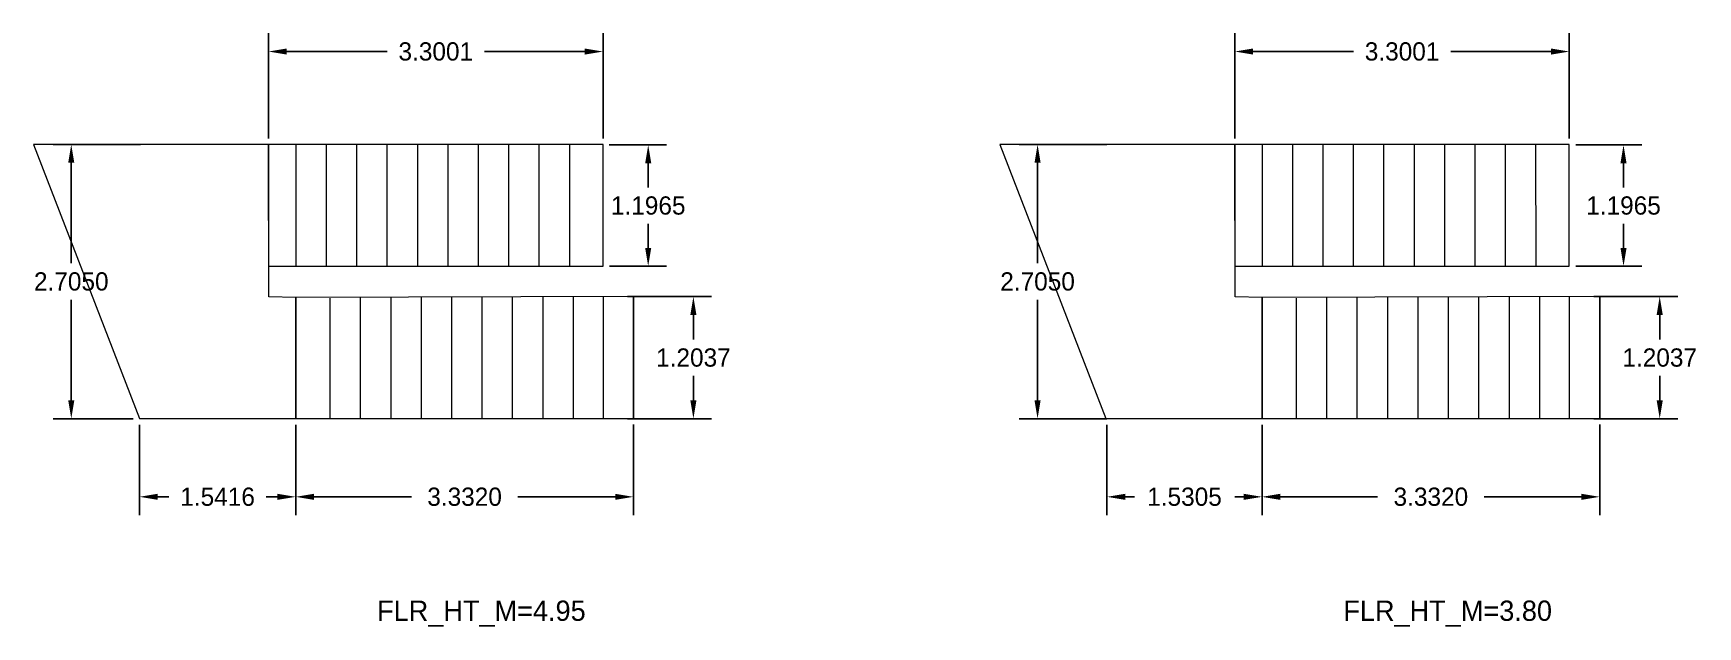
# Model space of a CAD drawing. Header units: metres. Extents: x 1422408 to 2267436, y 3843 to 80428.
# Drawn here: x 2267145.25 to 2267161.68, y 3994.28 to 4000.14 of the extents above; entities that cross this region are included whole.
import ezdxf

# ---------------------------------------------------------------- set-up
doc = ezdxf.new("R2010")
doc.units = ezdxf.units.M
doc.header["$LTSCALE"] = 3.5
doc.header["$MEASUREMENT"] = 0
doc.layers.get('DEFPOINTS').update_dxf_attribs({"linetype": 'CONTINUOUS'})
doc.layers.add('BLK_1_FLR_0_FIRESTAIR_1', color=1, linetype='CONTINUOUS')
doc.layers.add('BLK_1_FLR_1_FIRESTAIR_1', color=1, linetype='CONTINUOUS')
for name, color, linetype, lineweight in [('BLK_1_FLR_0_FIRESTAIR_1_FLIGHT_1', 7, 'CONTINUOUS', 0), ('BLK_1_FLR_0_FIRESTAIR_1_FLIGHT_2', 7, 'CONTINUOUS', 0), ('BLK_1_FLR_0_FIRESTAIR_1_LANDING_1', 7, 'CONTINUOUS', 0), ('BLK_1_FLR_1_FIRESTAIR_1_FLIGHT_1', 7, 'CONTINUOUS', 0), ('BLK_1_FLR_1_FIRESTAIR_1_FLIGHT_2', 7, 'CONTINUOUS', 0), ('BLK_1_FLR_1_FIRESTAIR_1_LANDING_1', 7, 'CONTINUOUS', 0)]:
    doc.layers.add(name, color=color, linetype=linetype, lineweight=lineweight)
doc.dimstyles.get("Standard").update_dxf_attribs({"dimtxt": 0.18, "dimasz": 0.18, "dimexe": 0.18, "dimexo": 0.0625, "dimgap": 0.09, "dimtad": 0, "dimtih": 1, "dimtoh": 1, "dimdec": 4, "dimzin": 0, "dimdsep": 46, "dimtxsty": 'STANDARD', "dimcen": 0.09, "dimadec": 0, "dimazin": 0, "dimtfac": 1, "dimtdec": 4, "dimtofl": 0, "dimtmove": 0, "dimatfit": 3, "dimfxl": 1, "dimtolj": 1, "dimtzin": 0, "dimarcsym": 0})

# ---------------------------------------------------------------- blocks, each defined once
blk = doc.blocks.new('*D332')
at = {"layer": 'BLK_1_FLR_0_FIRESTAIR_1_LANDING_1', "color": 0, "linetype": 'Continuous', "lineweight": -2}
for p, q in [((2267146.312, 3999.038), (2267145.448, 3999.038)), ((2267146.239, 3996.333), (2267145.448, 3996.333))]:
    blk.add_line(p, q, dxfattribs=at)
at = {"layer": 'BLK_1_FLR_0_FIRESTAIR_1_LANDING_1', "color": 0, "lineweight": -2}
for p, q in [((2267145.628, 3998.858), (2267145.628, 3997.866)), ((2267145.628, 3996.513), (2267145.628, 3997.506))]:
    blk.add_line(p, q, dxfattribs=at)
at = {"layer": 'BLK_1_FLR_0_FIRESTAIR_1_LANDING_1', "color": 0, "linetype": 'Continuous'}
for points in [[(2267145.598, 3998.858), (2267145.658, 3998.858), (2267145.628, 3999.038)], [(2267145.598, 3996.513), (2267145.658, 3996.513), (2267145.628, 3996.333)]]:
    blk.add_solid(points, dxfattribs=at)
at = {"layer": 'DEFPOINTS', "color": 0, "linetype": 'Continuous'}
for p in [(2267145.628, 3999.038), (2267146.375, 3999.038), (2267146.301, 3996.333)]:
    blk.add_point(p, dxfattribs=at)
at = {"layer": 'BLK_1_FLR_0_FIRESTAIR_1_LANDING_1', "color": 0, "linetype": 'Continuous', "insert": (2267145.628, 3997.686), "char_height": 0.18, "attachment_point": 5}
blk.add_mtext('\\A1;2.7050', dxfattribs=at)
blk = doc.blocks.new('*D333')
at = {"layer": 'BLK_1_FLR_0_FIRESTAIR_1_LANDING_1', "color": 0, "linetype": 'Continuous', "lineweight": -2}
for p, q in [((2267146.301, 3996.271), (2267146.301, 3995.382)), ((2267147.843, 3996.271), (2267147.843, 3995.382))]:
    blk.add_line(p, q, dxfattribs=at)
at = {"layer": 'BLK_1_FLR_0_FIRESTAIR_1_LANDING_1', "color": 0, "lineweight": -2}
for p, q in [((2267146.481, 3995.562), (2267146.592, 3995.562)), ((2267147.663, 3995.562), (2267147.552, 3995.562))]:
    blk.add_line(p, q, dxfattribs=at)
at = {"layer": 'BLK_1_FLR_0_FIRESTAIR_1_LANDING_1', "color": 0, "linetype": 'Continuous'}
for points in [[(2267146.481, 3995.592), (2267146.481, 3995.532), (2267146.301, 3995.562)], [(2267147.663, 3995.592), (2267147.663, 3995.532), (2267147.843, 3995.562)]]:
    blk.add_solid(points, dxfattribs=at)
at = {"layer": 'DEFPOINTS', "color": 0, "linetype": 'Continuous'}
for p in [(2267146.301, 3996.333), (2267147.843, 3996.333), (2267147.843, 3995.562)]:
    blk.add_point(p, dxfattribs=at)
at = {"layer": 'BLK_1_FLR_0_FIRESTAIR_1_LANDING_1', "color": 0, "linetype": 'Continuous', "insert": (2267147.072, 3995.562), "char_height": 0.18, "attachment_point": 5}
blk.add_mtext('\\A1;1.5416', dxfattribs=at)
blk = doc.blocks.new('*D335')
at = {"layer": 'BLK_1_FLR_0_FIRESTAIR_1_FLIGHT_1', "color": 0, "linetype": 'Continuous', "lineweight": -2}
for p, q in [((2267147.843, 3996.271), (2267147.843, 3995.382)), ((2267151.175, 3996.276), (2267151.175, 3995.382)), ((2267148.023, 3995.562), (2267148.984, 3995.562)), ((2267150.995, 3995.562), (2267150.034, 3995.562))]:
    blk.add_line(p, q, dxfattribs=at)
at = {"layer": 'BLK_1_FLR_0_FIRESTAIR_1_FLIGHT_1', "color": 0, "linetype": 'Continuous'}
for points in [[(2267148.023, 3995.592), (2267148.023, 3995.532), (2267147.843, 3995.562)], [(2267150.995, 3995.592), (2267150.995, 3995.532), (2267151.175, 3995.562)]]:
    blk.add_solid(points, dxfattribs=at)
at = {"layer": 'DEFPOINTS', "color": 0, "linetype": 'Continuous'}
for p in [(2267147.843, 3996.333), (2267151.175, 3996.338), (2267147.843, 3995.562)]:
    blk.add_point(p, dxfattribs=at)
at = {"layer": 'BLK_1_FLR_0_FIRESTAIR_1_FLIGHT_1', "color": 0, "linetype": 'Continuous', "insert": (2267149.509, 3995.562), "char_height": 0.18, "attachment_point": 5}
blk.add_mtext('\\A1;3.3320', dxfattribs=at)
blk = doc.blocks.new('*D336')
at = {"layer": 'BLK_1_FLR_0_FIRESTAIR_1_FLIGHT_1', "color": 0, "linetype": 'Continuous', "lineweight": -2}
for p, q in [((2267151.117, 3997.537), (2267151.947, 3997.537)), ((2267151.767, 3997.357), (2267151.767, 3997.115)), ((2267151.767, 3996.513), (2267151.767, 3996.755)), ((2267151.118, 3996.333), (2267151.947, 3996.333))]:
    blk.add_line(p, q, dxfattribs=at)
at = {"layer": 'BLK_1_FLR_0_FIRESTAIR_1_FLIGHT_1', "color": 0, "linetype": 'Continuous'}
for points in [[(2267151.737, 3997.357), (2267151.797, 3997.357), (2267151.767, 3997.537)], [(2267151.737, 3996.513), (2267151.797, 3996.513), (2267151.767, 3996.333)]]:
    blk.add_solid(points, dxfattribs=at)
at = {"layer": 'DEFPOINTS', "color": 0, "linetype": 'Continuous'}
for p in [(2267151.055, 3997.537), (2267151.767, 3997.537), (2267151.055, 3996.333)]:
    blk.add_point(p, dxfattribs=at)
at = {"layer": 'BLK_1_FLR_0_FIRESTAIR_1_FLIGHT_1', "color": 0, "linetype": 'Continuous', "insert": (2267151.767, 3996.935), "char_height": 0.18, "attachment_point": 5}
blk.add_mtext('\\A1;1.2037', dxfattribs=at)
blk = doc.blocks.new('*D334')
at = {"layer": 'BLK_1_FLR_0_FIRESTAIR_1_FLIGHT_2', "color": 0, "linetype": 'Continuous', "lineweight": -2}
for p, q in [((2267147.575, 3999.096), (2267147.575, 4000.135)), ((2267150.875, 3999.096), (2267150.875, 4000.135)), ((2267147.755, 3999.955), (2267148.745, 3999.955)), ((2267150.695, 3999.955), (2267149.705, 3999.955))]:
    blk.add_line(p, q, dxfattribs=at)
at = {"layer": 'BLK_1_FLR_0_FIRESTAIR_1_FLIGHT_2', "color": 0, "linetype": 'Continuous'}
for points in [[(2267147.755, 3999.985), (2267147.755, 3999.925), (2267147.575, 3999.955)], [(2267150.695, 3999.985), (2267150.695, 3999.925), (2267150.875, 3999.955)]]:
    blk.add_solid(points, dxfattribs=at)
at = {"layer": 'DEFPOINTS', "color": 0, "linetype": 'Continuous'}
for p in [(2267147.575, 3999.955), (2267147.575, 3999.033), (2267150.875, 3999.033)]:
    blk.add_point(p, dxfattribs=at)
at = {"layer": 'BLK_1_FLR_0_FIRESTAIR_1_FLIGHT_2', "color": 0, "linetype": 'Continuous', "insert": (2267149.225, 3999.955), "char_height": 0.18, "attachment_point": 5}
blk.add_mtext('\\A1;3.3001', dxfattribs=at)
blk = doc.blocks.new('*D337')
at = {"layer": 'BLK_1_FLR_1_FIRESTAIR_1_LANDING_1', "color": 0, "linetype": 'Continuous', "lineweight": -2}
for p, q in [((2267155.848, 3999.038), (2267154.983, 3999.038)), ((2267155.848, 3996.333), (2267154.983, 3996.333))]:
    blk.add_line(p, q, dxfattribs=at)
at = {"layer": 'BLK_1_FLR_1_FIRESTAIR_1_LANDING_1', "color": 0, "lineweight": -2}
for p, q in [((2267155.163, 3998.858), (2267155.163, 3997.866)), ((2267155.163, 3996.513), (2267155.163, 3997.506))]:
    blk.add_line(p, q, dxfattribs=at)
at = {"layer": 'BLK_1_FLR_1_FIRESTAIR_1_LANDING_1', "color": 0, "linetype": 'Continuous'}
for points in [[(2267155.133, 3998.858), (2267155.193, 3998.858), (2267155.163, 3999.038)], [(2267155.133, 3996.513), (2267155.193, 3996.513), (2267155.163, 3996.333)]]:
    blk.add_solid(points, dxfattribs=at)
at = {"layer": 'DEFPOINTS', "color": 0, "linetype": 'Continuous'}
for p in [(2267155.163, 3999.038), (2267155.91, 3999.038), (2267155.91, 3996.333)]:
    blk.add_point(p, dxfattribs=at)
at = {"layer": 'BLK_1_FLR_1_FIRESTAIR_1_LANDING_1', "color": 0, "linetype": 'Continuous', "insert": (2267155.163, 3997.686), "char_height": 0.18, "attachment_point": 5}
blk.add_mtext('\\A1;2.7050', dxfattribs=at)
blk = doc.blocks.new('*D338')
at = {"layer": 'BLK_1_FLR_1_FIRESTAIR_1_LANDING_1', "color": 0, "linetype": 'Continuous', "lineweight": -2}
for p, q in [((2267155.848, 3996.271), (2267155.848, 3995.382)), ((2267157.378, 3996.271), (2267157.378, 3995.382))]:
    blk.add_line(p, q, dxfattribs=at)
at = {"layer": 'BLK_1_FLR_1_FIRESTAIR_1_LANDING_1', "color": 0, "lineweight": -2}
for p, q in [((2267156.028, 3995.562), (2267156.118, 3995.562)), ((2267157.198, 3995.562), (2267157.108, 3995.562))]:
    blk.add_line(p, q, dxfattribs=at)
at = {"layer": 'BLK_1_FLR_1_FIRESTAIR_1_LANDING_1', "color": 0, "linetype": 'Continuous'}
for points in [[(2267156.028, 3995.592), (2267156.028, 3995.532), (2267155.848, 3995.562)], [(2267157.198, 3995.592), (2267157.198, 3995.532), (2267157.378, 3995.562)]]:
    blk.add_solid(points, dxfattribs=at)
at = {"layer": 'DEFPOINTS', "color": 0, "linetype": 'Continuous'}
for p in [(2267155.848, 3996.333), (2267157.378, 3996.333), (2267157.378, 3995.562)]:
    blk.add_point(p, dxfattribs=at)
at = {"layer": 'BLK_1_FLR_1_FIRESTAIR_1_LANDING_1', "color": 0, "linetype": 'Continuous', "insert": (2267156.613, 3995.562), "char_height": 0.18, "attachment_point": 5}
blk.add_mtext('\\A1;1.5305', dxfattribs=at)
blk = doc.blocks.new('*D339')
at = {"layer": 'BLK_1_FLR_1_FIRESTAIR_1_FLIGHT_1', "color": 0, "linetype": 'Continuous', "lineweight": -2}
for p, q in [((2267157.378, 3996.271), (2267157.378, 3995.382)), ((2267160.71, 3996.276), (2267160.71, 3995.382)), ((2267157.558, 3995.562), (2267158.519, 3995.562)), ((2267160.53, 3995.562), (2267159.569, 3995.562))]:
    blk.add_line(p, q, dxfattribs=at)
at = {"layer": 'BLK_1_FLR_1_FIRESTAIR_1_FLIGHT_1', "color": 0, "linetype": 'Continuous'}
for points in [[(2267157.558, 3995.592), (2267157.558, 3995.532), (2267157.378, 3995.562)], [(2267160.53, 3995.592), (2267160.53, 3995.532), (2267160.71, 3995.562)]]:
    blk.add_solid(points, dxfattribs=at)
at = {"layer": 'DEFPOINTS', "color": 0, "linetype": 'Continuous'}
for p in [(2267157.378, 3996.333), (2267160.71, 3996.338), (2267157.378, 3995.562)]:
    blk.add_point(p, dxfattribs=at)
at = {"layer": 'BLK_1_FLR_1_FIRESTAIR_1_FLIGHT_1', "color": 0, "linetype": 'Continuous', "insert": (2267159.044, 3995.562), "char_height": 0.18, "attachment_point": 5}
blk.add_mtext('\\A1;3.3320', dxfattribs=at)
blk = doc.blocks.new('*D340')
at = {"layer": 'BLK_1_FLR_1_FIRESTAIR_1_FLIGHT_1', "color": 0, "linetype": 'Continuous', "lineweight": -2}
for p, q in [((2267160.652, 3997.537), (2267161.482, 3997.537)), ((2267161.302, 3997.357), (2267161.302, 3997.115)), ((2267161.302, 3996.513), (2267161.302, 3996.755)), ((2267160.653, 3996.333), (2267161.482, 3996.333))]:
    blk.add_line(p, q, dxfattribs=at)
at = {"layer": 'BLK_1_FLR_1_FIRESTAIR_1_FLIGHT_1', "color": 0, "linetype": 'Continuous'}
for points in [[(2267161.272, 3997.357), (2267161.332, 3997.357), (2267161.302, 3997.537)], [(2267161.272, 3996.513), (2267161.332, 3996.513), (2267161.302, 3996.333)]]:
    blk.add_solid(points, dxfattribs=at)
at = {"layer": 'DEFPOINTS', "color": 0, "linetype": 'Continuous'}
for p in [(2267160.59, 3997.537), (2267161.302, 3997.537), (2267160.59, 3996.333)]:
    blk.add_point(p, dxfattribs=at)
at = {"layer": 'BLK_1_FLR_1_FIRESTAIR_1_FLIGHT_1', "color": 0, "linetype": 'Continuous', "insert": (2267161.302, 3996.935), "char_height": 0.18, "attachment_point": 5}
blk.add_mtext('\\A1;1.2037', dxfattribs=at)
blk = doc.blocks.new('*D341')
at = {"layer": 'BLK_1_FLR_1_FIRESTAIR_1_FLIGHT_2', "color": 0, "linetype": 'Continuous', "lineweight": -2}
for p, q in [((2267157.11, 3999.096), (2267157.11, 4000.135)), ((2267160.41, 3999.096), (2267160.41, 4000.135)), ((2267157.29, 3999.955), (2267158.28, 3999.955)), ((2267160.23, 3999.955), (2267159.24, 3999.955))]:
    blk.add_line(p, q, dxfattribs=at)
at = {"layer": 'BLK_1_FLR_1_FIRESTAIR_1_FLIGHT_2', "color": 0, "linetype": 'Continuous'}
for points in [[(2267157.29, 3999.985), (2267157.29, 3999.925), (2267157.11, 3999.955)], [(2267160.23, 3999.985), (2267160.23, 3999.925), (2267160.41, 3999.955)]]:
    blk.add_solid(points, dxfattribs=at)
at = {"layer": 'DEFPOINTS', "color": 0, "linetype": 'Continuous'}
for p in [(2267157.11, 3999.955), (2267157.11, 3999.033), (2267160.41, 3999.033)]:
    blk.add_point(p, dxfattribs=at)
at = {"layer": 'BLK_1_FLR_1_FIRESTAIR_1_FLIGHT_2', "color": 0, "linetype": 'Continuous', "insert": (2267158.76, 3999.955), "char_height": 0.18, "attachment_point": 5}
blk.add_mtext('\\A1;3.3001', dxfattribs=at)
blk = doc.blocks.new('*D351')
at = {"layer": 'BLK_1_FLR_0_FIRESTAIR_1_FLIGHT_2', "color": 0, "linetype": 'Continuous', "lineweight": -2}
for p, q in [((2267150.937, 3999.033), (2267151.501, 3999.033)), ((2267151.321, 3998.853), (2267151.321, 3998.615)), ((2267151.321, 3998.017), (2267151.321, 3998.255)), ((2267150.938, 3997.837), (2267151.501, 3997.837))]:
    blk.add_line(p, q, dxfattribs=at)
at = {"layer": 'BLK_1_FLR_0_FIRESTAIR_1_FLIGHT_2', "color": 0, "linetype": 'Continuous'}
for points in [[(2267151.291, 3998.853), (2267151.351, 3998.853), (2267151.321, 3999.033)], [(2267151.291, 3998.017), (2267151.351, 3998.017), (2267151.321, 3997.837)]]:
    blk.add_solid(points, dxfattribs=at)
at = {"layer": 'DEFPOINTS', "color": 0, "linetype": 'Continuous'}
for p in [(2267150.875, 3999.033), (2267151.321, 3999.033), (2267150.875, 3997.837)]:
    blk.add_point(p, dxfattribs=at)
at = {"layer": 'BLK_1_FLR_0_FIRESTAIR_1_FLIGHT_2', "color": 0, "linetype": 'Continuous', "insert": (2267151.321, 3998.435), "char_height": 0.18, "attachment_point": 5}
blk.add_mtext('\\A1;1.1965', dxfattribs=at)
blk = doc.blocks.new('*D352')
at = {"layer": 'BLK_1_FLR_1_FIRESTAIR_1_FLIGHT_2', "color": 0, "linetype": 'Continuous', "lineweight": -2}
for p, q in [((2267160.473, 3999.033), (2267161.125, 3999.033)), ((2267160.945, 3998.853), (2267160.945, 3998.615)), ((2267160.945, 3998.017), (2267160.945, 3998.255)), ((2267160.473, 3997.837), (2267161.125, 3997.837))]:
    blk.add_line(p, q, dxfattribs=at)
at = {"layer": 'BLK_1_FLR_1_FIRESTAIR_1_FLIGHT_2', "color": 0, "linetype": 'Continuous'}
for points in [[(2267160.915, 3998.853), (2267160.975, 3998.853), (2267160.945, 3999.033)], [(2267160.915, 3998.017), (2267160.975, 3998.017), (2267160.945, 3997.837)]]:
    blk.add_solid(points, dxfattribs=at)
at = {"layer": 'DEFPOINTS', "color": 0, "linetype": 'Continuous'}
for p in [(2267160.41, 3999.033), (2267160.945, 3999.033), (2267160.41, 3997.837)]:
    blk.add_point(p, dxfattribs=at)
at = {"layer": 'BLK_1_FLR_1_FIRESTAIR_1_FLIGHT_2', "color": 0, "linetype": 'Continuous', "insert": (2267160.945, 3998.435), "char_height": 0.18, "attachment_point": 5}
blk.add_mtext('\\A1;1.1965', dxfattribs=at)

msp = doc.modelspace()

# ---------------------------------------------------------------- linework, layer by layer
at = {"layer": 'BLK_1_FLR_0_FIRESTAIR_1_FLIGHT_1', "linetype": 'Continuous'}
for p, q in [((2267147.84299, 3997.52277), (2267147.84299, 3996.33417)), ((2267148.17999, 3997.52277), (2267148.17999, 3996.33417)), ((2267148.47999, 3997.5321), (2267148.47999, 3996.33417)), ((2267148.77999, 3997.53277), (2267148.77999, 3996.33417)), ((2267149.07999, 3997.53344), (2267149.07999, 3996.33417)), ((2267149.37999, 3997.5341), (2267149.37999, 3996.33417)), ((2267149.67999, 3997.53477), (2267149.67999, 3996.33417)), ((2267149.97999, 3997.53544), (2267149.97999, 3996.33417)), ((2267150.27999, 3997.5361), (2267150.27999, 3996.33417)), ((2267150.57999, 3997.53677), (2267150.57999, 3996.33417)), ((2267150.87499, 3997.53742), (2267150.87499, 3996.33417)), ((2267151.17499, 3997.52936), (2267151.175, 3996.33343))]:
    msp.add_line(p, q, dxfattribs=at)
msp.add_lwpolyline([(2267151.175, 3996.33343), (2267151.17499, 3997.53736), (2267147.84299, 3997.53003), (2267147.84299, 3996.33343)], close=True, dxfattribs=at)
at = {"layer": 'BLK_1_FLR_0_FIRESTAIR_1_FLIGHT_2', "linetype": 'Continuous'}
for p, q in [((2267147.84299, 3999.03838), (2267147.84319, 3997.83673)), ((2267148.14299, 3999.03843), (2267148.14319, 3997.83678)), ((2267148.44299, 3999.03843), (2267148.44319, 3997.83678)), ((2267148.74299, 3999.03843), (2267148.74319, 3997.83678)), ((2267149.04299, 3999.03843), (2267149.04319, 3997.83678)), ((2267149.34299, 3999.03843), (2267149.34319, 3997.83678)), ((2267149.64299, 3999.03843), (2267149.64319, 3997.83678)), ((2267149.94299, 3999.03843), (2267149.94319, 3997.83678)), ((2267150.24299, 3999.03843), (2267150.24319, 3997.83678)), ((2267150.54299, 3999.03843), (2267150.54319, 3997.83678))]:
    msp.add_line(p, q, dxfattribs=at)
msp.add_lwpolyline([(2267150.87519, 3997.83678), (2267150.87499, 3999.03843), (2267147.5749, 3999.03843), (2267147.57509, 3997.83678)], close=True, dxfattribs=at)
at = {"layer": 'BLK_1_FLR_0_FIRESTAIR_1_LANDING_1', "linetype": 'Continuous'}
msp.add_lwpolyline([(2267147.84299, 3996.33343), (2267147.84299, 3997.53003), (2267147.57824, 3997.53444), (2267147.5749, 3999.03839), (2267145.25675, 3999.03843), (2267146.30141, 3996.33343)], close=True, dxfattribs=at)
at = {"layer": 'BLK_1_FLR_1_FIRESTAIR_1_FLIGHT_1', "linetype": 'Continuous'}
for p, q in [((2267157.37801, 3997.52277), (2267157.37801, 3996.33417)), ((2267157.71501, 3997.52277), (2267157.71501, 3996.33417)), ((2267158.01501, 3997.5321), (2267158.01501, 3996.33417)), ((2267158.31501, 3997.53277), (2267158.31501, 3996.33417)), ((2267158.61501, 3997.53344), (2267158.61501, 3996.33417)), ((2267158.91501, 3997.5341), (2267158.91501, 3996.33417)), ((2267159.21501, 3997.53477), (2267159.21501, 3996.33417)), ((2267159.51501, 3997.53544), (2267159.51501, 3996.33417)), ((2267159.81501, 3997.5361), (2267159.81501, 3996.33417)), ((2267160.11501, 3997.53677), (2267160.11501, 3996.33417)), ((2267160.41001, 3997.53742), (2267160.41001, 3996.33417)), ((2267160.71001, 3997.52936), (2267160.71002, 3996.33343))]:
    msp.add_line(p, q, dxfattribs=at)
msp.add_lwpolyline([(2267160.71002, 3996.33343), (2267160.71001, 3997.53736), (2267157.37801, 3997.53003), (2267157.37801, 3996.33343)], close=True, dxfattribs=at)
at = {"layer": 'BLK_1_FLR_1_FIRESTAIR_1_FLIGHT_2', "linetype": 'Continuous'}
for p, q in [((2267157.37801, 3999.03838), (2267157.37821, 3997.83673)), ((2267157.67801, 3999.03843), (2267157.67821, 3997.83678)), ((2267157.97801, 3999.03843), (2267157.97821, 3997.83678)), ((2267158.27801, 3999.03843), (2267158.27821, 3997.83678)), ((2267158.57801, 3999.03843), (2267158.57821, 3997.83678)), ((2267158.87801, 3999.03843), (2267158.87821, 3997.83678)), ((2267159.17801, 3999.03843), (2267159.17821, 3997.83678)), ((2267159.47801, 3999.03843), (2267159.47821, 3997.83678)), ((2267159.77801, 3999.03843), (2267159.77821, 3997.83678)), ((2267160.07801, 3999.03843), (2267160.07821, 3997.83678))]:
    msp.add_line(p, q, dxfattribs=at)
msp.add_lwpolyline([(2267160.41021, 3997.83678), (2267160.41001, 3999.03843), (2267157.10992, 3999.03843), (2267157.11011, 3997.83678)], close=True, dxfattribs=at)
at = {"layer": 'BLK_1_FLR_1_FIRESTAIR_1_LANDING_1', "linetype": 'Continuous'}
msp.add_lwpolyline([(2267157.37801, 3996.33343), (2267157.37801, 3997.53003), (2267157.11326, 3997.53444), (2267157.10992, 3999.03839), (2267154.79177, 3999.03843), (2267155.83643, 3996.33343)], close=True, dxfattribs=at)

# ---------------------------------------------------------------- texts
at = {"layer": 'BLK_1_FLR_0_FIRESTAIR_1', "ltscale": 400, "insert": (2267149.67477, 3994.5384), "char_height": 0.2, "width": 2.4, "attachment_point": 2}
msp.add_mtext('FLR_HT_M=4.95', dxfattribs=at)
at = {"layer": 'BLK_1_FLR_1_FIRESTAIR_1', "ltscale": 400, "insert": (2267159.20979, 3994.5384), "char_height": 0.2, "width": 2.4395066, "attachment_point": 2}
msp.add_mtext('FLR_HT_M=3.80', dxfattribs=at)

# ---------------------------------------------------------------- dimensions: what is measured, and where the dimension line sits
at = {"layer": 'BLK_1_FLR_0_FIRESTAIR_1_FLIGHT_1', "color": 2, "linetype": 'Continuous'}
dim = msp.add_linear_dim(base=(2267151.76723, 3997.5371), p1=(2267151.05504, 3996.33343), p2=(2267151.05496, 3997.5371), angle=90, dimstyle='STANDARD', dxfattribs=at)
dim.commit()
dim.dimension.update_dxf_attribs({"geometry": '*D336', "text_midpoint": (2267151.76723, 3996.93526)})
at = {"layer": 'BLK_1_FLR_0_FIRESTAIR_1_FLIGHT_1', "color": 1, "linetype": 'Continuous'}
dim = msp.add_linear_dim(base=(2267147.84299, 3995.56222), p1=(2267151.175, 3996.33843), p2=(2267147.84299, 3996.33343), angle=180, dimstyle='STANDARD', dxfattribs=at)
dim.commit()
dim.dimension.update_dxf_attribs({"geometry": '*D335', "text_midpoint": (2267149.509, 3995.56222)})
at = {"layer": 'BLK_1_FLR_0_FIRESTAIR_1_FLIGHT_2', "color": 1, "linetype": 'Continuous'}
dim = msp.add_linear_dim(base=(2267147.5749, 3999.95501), p1=(2267150.875, 3999.03329), p2=(2267147.5749, 3999.03339), angle=180, dimstyle='STANDARD', dxfattribs=at)
dim.commit()
dim.dimension.update_dxf_attribs({"geometry": '*D334', "text_midpoint": (2267149.22495, 3999.95501)})
at = {"layer": 'BLK_1_FLR_0_FIRESTAIR_1_FLIGHT_2', "color": 2, "linetype": 'Continuous'}
dim = msp.add_linear_dim(base=(2267151.32069, 3999.03329), p1=(2267150.87519, 3997.83678), p2=(2267150.875, 3999.03329), angle=90, dimstyle='STANDARD', dxfattribs=at)
dim.commit()
dim.dimension.update_dxf_attribs({"geometry": '*D351', "text_midpoint": (2267151.32069, 3998.43504)})
at = {"layer": 'BLK_1_FLR_0_FIRESTAIR_1_LANDING_1', "color": 1, "linetype": 'Continuous'}
dim = msp.add_linear_dim(base=(2267145.6281, 3999.03843), p1=(2267146.30141, 3996.33343), p2=(2267146.37499, 3999.03843), angle=90, dimstyle='STANDARD', override={"dimtmove": 1, "dimfxl": 5}, dxfattribs=at)
dim.commit()
dim.dimension.update_dxf_attribs({"geometry": '*D332', "text_midpoint": (2267145.6281, 3997.68593)})
at = {"layer": 'BLK_1_FLR_0_FIRESTAIR_1_LANDING_1', "color": 2, "linetype": 'Continuous'}
dim = msp.add_linear_dim(base=(2267147.84299, 3995.56222), p1=(2267146.30141, 3996.33343), p2=(2267147.84299, 3996.33343), angle=180, dimstyle='STANDARD', override={"dimtmove": 1, "dimfxl": 5}, dxfattribs=at)
dim.commit()
dim.dimension.update_dxf_attribs({"geometry": '*D333', "text_midpoint": (2267147.0722, 3995.56222)})
at = {"layer": 'BLK_1_FLR_1_FIRESTAIR_1_FLIGHT_1', "color": 2, "linetype": 'Continuous'}
dim = msp.add_linear_dim(base=(2267161.30225, 3997.5371), p1=(2267160.59006, 3996.33343), p2=(2267160.58998, 3997.5371), angle=90, dimstyle='STANDARD', dxfattribs=at)
dim.commit()
dim.dimension.update_dxf_attribs({"geometry": '*D340', "text_midpoint": (2267161.30225, 3996.93526)})
at = {"layer": 'BLK_1_FLR_1_FIRESTAIR_1_FLIGHT_1', "color": 1, "linetype": 'Continuous'}
dim = msp.add_linear_dim(base=(2267157.37801, 3995.56222), p1=(2267160.71002, 3996.33843), p2=(2267157.37801, 3996.33343), angle=180, dimstyle='STANDARD', dxfattribs=at)
dim.commit()
dim.dimension.update_dxf_attribs({"geometry": '*D339', "text_midpoint": (2267159.04402, 3995.56222)})
at = {"layer": 'BLK_1_FLR_1_FIRESTAIR_1_FLIGHT_2', "color": 1, "linetype": 'Continuous'}
dim = msp.add_linear_dim(base=(2267157.10992, 3999.95501), p1=(2267160.41002, 3999.03329), p2=(2267157.10992, 3999.03339), angle=180, dimstyle='STANDARD', dxfattribs=at)
dim.commit()
dim.dimension.update_dxf_attribs({"geometry": '*D341', "text_midpoint": (2267158.75997, 3999.95501)})
at = {"layer": 'BLK_1_FLR_1_FIRESTAIR_1_FLIGHT_2', "color": 2, "linetype": 'Continuous'}
dim = msp.add_linear_dim(base=(2267160.94458, 3999.03329), p1=(2267160.41021, 3997.83678), p2=(2267160.41002, 3999.03329), angle=90, dimstyle='STANDARD', dxfattribs=at)
dim.commit()
dim.dimension.update_dxf_attribs({"geometry": '*D352', "text_midpoint": (2267160.94458, 3998.43504)})
at = {"layer": 'BLK_1_FLR_1_FIRESTAIR_1_LANDING_1', "color": 1, "linetype": 'Continuous'}
dim = msp.add_linear_dim(base=(2267155.16311, 3999.03843), p1=(2267155.91001, 3996.33343), p2=(2267155.91001, 3999.03843), angle=90, dimstyle='STANDARD', override={"dimtmove": 1, "dimfxl": 5}, dxfattribs=at)
dim.commit()
dim.dimension.update_dxf_attribs({"geometry": '*D337', "text_midpoint": (2267155.16311, 3997.68593)})
at = {"layer": 'BLK_1_FLR_1_FIRESTAIR_1_LANDING_1', "color": 2, "linetype": 'Continuous'}
dim = msp.add_linear_dim(base=(2267157.37801, 3995.56222), p1=(2267155.84751, 3996.33343), p2=(2267157.37801, 3996.33343), angle=180, dimstyle='STANDARD', override={"dimtmove": 1, "dimfxl": 5}, dxfattribs=at)
dim.commit()
dim.dimension.update_dxf_attribs({"geometry": '*D338', "text_midpoint": (2267156.61276, 3995.56222)})

doc.saveas('drawing.dxf')
